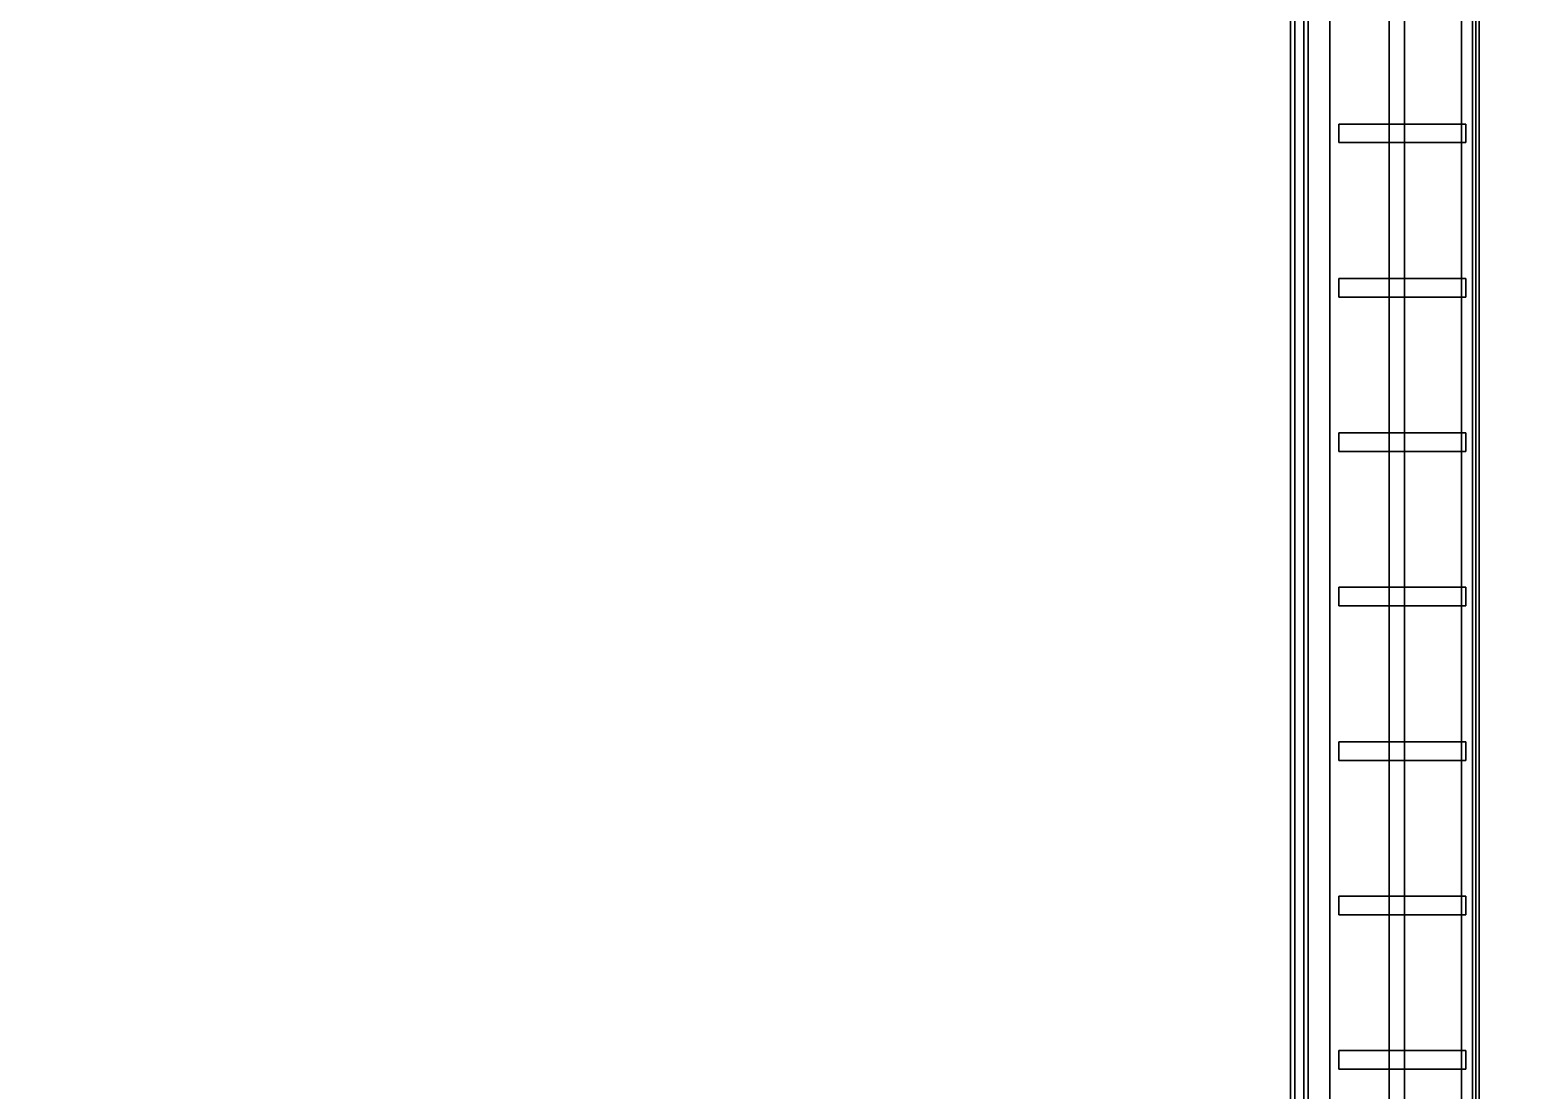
# Model space of a CAD drawing. Header units: metres. Extents: x -0.1 to 82.2, y -4 to 82.7.
# Drawn here: x 57.45 to 64.23, y 30.55 to 35.4 of the extents above; entities that cross this region are included whole.
import ezdxf

# ---------------------------------------------------------------- set-up
doc = ezdxf.new("R2010")
doc.units = ezdxf.units.M
for name, color, linetype in [('A-FLOR', 8, 'Continuous'), ('A-FLOR-TERR', 42, 'Continuous'), ('A-GLAZ-PODM', 4, 'Continuous'), ('A-SITE', 8, 'Continuous'), ('A-WALL-FINS', 8, 'Continuous'), ('A-WALL-PODM', 40, 'Continuous')]:
    doc.layers.add(name, color=color, linetype=linetype)

msp = doc.modelspace()

# ---------------------------------------------------------------- linework, layer by layer
at = {"layer": 'A-FLOR'}
for points in [[(18.8, 26.8, 4.72), (18.8, 70.7, 4.72), (63.2, 70.7, 4.72), (63.2, 26.8, 4.72)], [(18.8, 26.8, 5), (63.2, 26.8, 5), (63.2, 70.7, 5), (18.8, 70.7, 5)], [(18.8, 26.8, 8.92), (18.8, 70.7, 8.92), (63.2, 70.7, 8.92), (63.2, 26.8, 8.92)], [(18.8, 26.8, 9.2), (63.2, 26.8, 9.2), (63.2, 70.7, 9.2), (18.8, 70.7, 9.2)], [(18.8, 26.8, 13.12), (18.8, 70.7, 13.12), (63.2, 70.7, 13.12), (63.2, 26.8, 13.12)], [(18.8, 26.8, 13.4), (63.2, 26.8, 13.4), (63.2, 70.7, 13.4), (18.8, 70.7, 13.4)], [(63.2, 26.8, 4.72), (63.2, 70.7, 4.72), (63.2, 70.7, 5), (63.2, 26.8, 5)], [(63.2, 26.8, 8.92), (63.2, 70.7, 8.92), (63.2, 70.7, 9.2), (63.2, 26.8, 9.2)], [(63.2, 26.8, 13.12), (63.2, 70.7, 13.12), (63.2, 70.7, 13.4), (63.2, 26.8, 13.4)]]:
    msp.add_3dface(points, dxfattribs=at)
at = {"layer": 'A-FLOR-TERR'}
for points in [[(18.35, 26.35, 17.601), (18.35, 35.46, 17.601), (63.65, 35.46, 17.601), (63.65, 26.35, 17.601)], [(18.35, 26.35, 17.655), (63.65, 26.35, 17.655), (63.65, 35.46, 17.655), (18.35, 35.46, 17.655)], [(63.65, 26.35, 17.601), (63.65, 35.46, 17.601), (63.65, 35.46, 17.655), (63.65, 26.35, 17.655)]]:
    msp.add_3dface(points, dxfattribs=at)
at = {"layer": 'A-GLAZ-PODM'}
for points in [[(63.26, 27.7, 0.22), (63.26, 27.7, 17.2), (63.26, 69.8, 17.2), (63.26, 69.8, 0.22)], [(63.26, 27.7, 0.22), (63.26, 69.8, 0.22), (63.28, 69.8, 0.22), (63.28, 27.7, 0.22)], [(63.26, 27.7, 17.2), (63.28, 27.7, 17.2), (63.28, 69.8, 17.2), (63.26, 69.8, 17.2)], [(63.28, 27.7, 0.22), (63.28, 69.8, 0.22), (63.28, 69.8, 17.2), (63.28, 27.7, 17.2)]]:
    msp.add_3dface(points, dxfattribs=at)
at = {"layer": 'A-SITE'}
for points in [[(-0.15, -0.15, -0.18), (-0.15, 82.65, -0.18), (82.15, 82.65, -0.18), (82.15, -0.15, -0.18)], [(-0.15, -0.15, -0.02), (82.15, -0.15, -0.02), (82.15, 82.65, -0.02), (-0.15, 82.65, -0.02)], [(0, 0, -0.6), (0, 82.5, -0.6), (82, 82.5, -0.6), (82, 0, -0.6)], [(0, 0), (82, 0), (82, 82.5), (0, 82.5)]]:
    msp.add_3dface(points, dxfattribs=at)
at = {"layer": 'A-WALL-FINS'}
for points in [[(63.98, 27.7, 4.965), (63.98, 27.7, 5.035), (63.98, 69.8, 5.035), (63.98, 69.8, 4.965)], [(63.98, 27.7, 4.965), (63.98, 69.8, 4.965), (64.045, 69.8, 4.965), (64.045, 27.7, 4.965)], [(63.98, 27.7, 5.035), (64.045, 27.7, 5.035), (64.045, 69.8, 5.035), (63.98, 69.8, 5.035)], [(63.98, 27.7, 9.165), (63.98, 27.7, 9.235), (63.98, 69.8, 9.235), (63.98, 69.8, 9.165)], [(63.98, 27.7, 9.165), (63.98, 69.8, 9.165), (64.045, 69.8, 9.165), (64.045, 27.7, 9.165)], [(63.98, 27.7, 9.235), (64.045, 27.7, 9.235), (64.045, 69.8, 9.235), (63.98, 69.8, 9.235)], [(63.98, 27.7, 13.365), (63.98, 27.7, 13.435), (63.98, 69.8, 13.435), (63.98, 69.8, 13.365)], [(63.98, 27.7, 13.365), (63.98, 69.8, 13.365), (64.045, 69.8, 13.365), (64.045, 27.7, 13.365)], [(63.98, 27.7, 13.435), (64.045, 27.7, 13.435), (64.045, 69.8, 13.435), (63.98, 69.8, 13.435)], [(64.045, 27.7, 4.965), (64.045, 69.8, 4.965), (64.045, 69.8, 5.035), (64.045, 27.7, 5.035)], [(64.045, 27.7, 9.165), (64.045, 69.8, 9.165), (64.045, 69.8, 9.235), (64.045, 27.7, 9.235)], [(64.045, 27.7, 13.365), (64.045, 69.8, 13.365), (64.045, 69.8, 13.435), (64.045, 27.7, 13.435)], [(63.42, 34.88, 0.28), (63.42, 34.88, 5.18), (63.42, 34.965, 5.18), (63.42, 34.965, 0.28)], [(63.42, 34.965, 0.28), (63.42, 34.965, 5.18), (64, 34.965, 5.18), (64, 34.965, 0.28)], [(63.42, 34.88, 0.28), (63.42, 34.965, 0.28), (64, 34.965, 0.28), (64, 34.88, 0.28)], [(63.42, 34.88, 5.18), (64, 34.88, 5.18), (64, 34.965, 5.18), (63.42, 34.965, 5.18)], [(63.42, 34.88, 5.28), (63.42, 34.88, 9.38), (63.42, 34.965, 9.38), (63.42, 34.965, 5.28)], [(63.42, 34.965, 5.28), (63.42, 34.965, 9.38), (64, 34.965, 9.38), (64, 34.965, 5.28)], [(63.42, 34.88, 5.28), (63.42, 34.965, 5.28), (64, 34.965, 5.28), (64, 34.88, 5.28)], [(63.42, 34.88, 9.38), (64, 34.88, 9.38), (64, 34.965, 9.38), (63.42, 34.965, 9.38)], [(63.42, 34.88, 9.48), (63.42, 34.88, 13.58), (63.42, 34.965, 13.58), (63.42, 34.965, 9.48)], [(63.42, 34.965, 9.48), (63.42, 34.965, 13.58), (64, 34.965, 13.58), (64, 34.965, 9.48)], [(63.42, 34.88, 9.48), (63.42, 34.965, 9.48), (64, 34.965, 9.48), (64, 34.88, 9.48)], [(63.42, 34.88, 13.58), (64, 34.88, 13.58), (64, 34.965, 13.58), (63.42, 34.965, 13.58)], [(63.42, 34.88, 13.68), (63.42, 34.88, 17.43), (63.42, 34.965, 17.43), (63.42, 34.965, 13.68)], [(63.42, 34.965, 13.68), (63.42, 34.965, 17.43), (64, 34.965, 17.43), (64, 34.965, 13.68)], [(63.42, 34.88, 13.68), (63.42, 34.965, 13.68), (64, 34.965, 13.68), (64, 34.88, 13.68)], [(63.42, 34.88, 17.43), (64, 34.88, 17.43), (64, 34.965, 17.43), (63.42, 34.965, 17.43)], [(64, 34.88, 0.28), (64, 34.965, 0.28), (64, 34.965, 5.18), (64, 34.88, 5.18)], [(64, 34.88, 5.28), (64, 34.965, 5.28), (64, 34.965, 9.38), (64, 34.88, 9.38)], [(64, 34.88, 9.48), (64, 34.965, 9.48), (64, 34.965, 13.58), (64, 34.88, 13.58)], [(64, 34.88, 13.68), (64, 34.965, 13.68), (64, 34.965, 17.43), (64, 34.88, 17.43)], [(63.42, 34.88, 0.28), (64, 34.88, 0.28), (64, 34.88, 5.18), (63.42, 34.88, 5.18)], [(63.42, 34.88, 5.28), (64, 34.88, 5.28), (64, 34.88, 9.38), (63.42, 34.88, 9.38)], [(63.42, 34.88, 9.48), (64, 34.88, 9.48), (64, 34.88, 13.58), (63.42, 34.88, 13.58)], [(63.42, 34.88, 13.68), (64, 34.88, 13.68), (64, 34.88, 17.43), (63.42, 34.88, 17.43)], [(63.42, 34.175, 0.28), (63.42, 34.175, 5.18), (63.42, 34.26, 5.18), (63.42, 34.26, 0.28)], [(63.42, 34.26, 0.28), (63.42, 34.26, 5.18), (64, 34.26, 5.18), (64, 34.26, 0.28)], [(63.42, 34.175, 0.28), (63.42, 34.26, 0.28), (64, 34.26, 0.28), (64, 34.175, 0.28)], [(63.42, 34.175, 5.18), (64, 34.175, 5.18), (64, 34.26, 5.18), (63.42, 34.26, 5.18)], [(63.42, 34.175, 5.28), (63.42, 34.175, 9.38), (63.42, 34.26, 9.38), (63.42, 34.26, 5.28)], [(63.42, 34.26, 5.28), (63.42, 34.26, 9.38), (64, 34.26, 9.38), (64, 34.26, 5.28)], [(63.42, 34.175, 5.28), (63.42, 34.26, 5.28), (64, 34.26, 5.28), (64, 34.175, 5.28)], [(63.42, 34.175, 9.38), (64, 34.175, 9.38), (64, 34.26, 9.38), (63.42, 34.26, 9.38)], [(63.42, 34.175, 9.48), (63.42, 34.175, 13.58), (63.42, 34.26, 13.58), (63.42, 34.26, 9.48)], [(63.42, 34.26, 9.48), (63.42, 34.26, 13.58), (64, 34.26, 13.58), (64, 34.26, 9.48)], [(63.42, 34.175, 9.48), (63.42, 34.26, 9.48), (64, 34.26, 9.48), (64, 34.175, 9.48)], [(63.42, 34.175, 13.58), (64, 34.175, 13.58), (64, 34.26, 13.58), (63.42, 34.26, 13.58)], [(63.42, 34.175, 13.68), (63.42, 34.175, 17.43), (63.42, 34.26, 17.43), (63.42, 34.26, 13.68)], [(63.42, 34.26, 13.68), (63.42, 34.26, 17.43), (64, 34.26, 17.43), (64, 34.26, 13.68)], [(63.42, 34.175, 13.68), (63.42, 34.26, 13.68), (64, 34.26, 13.68), (64, 34.175, 13.68)], [(63.42, 34.175, 17.43), (64, 34.175, 17.43), (64, 34.26, 17.43), (63.42, 34.26, 17.43)], [(64, 34.175, 0.28), (64, 34.26, 0.28), (64, 34.26, 5.18), (64, 34.175, 5.18)], [(64, 34.175, 5.28), (64, 34.26, 5.28), (64, 34.26, 9.38), (64, 34.175, 9.38)], [(64, 34.175, 9.48), (64, 34.26, 9.48), (64, 34.26, 13.58), (64, 34.175, 13.58)], [(64, 34.175, 13.68), (64, 34.26, 13.68), (64, 34.26, 17.43), (64, 34.175, 17.43)], [(63.42, 34.175, 0.28), (64, 34.175, 0.28), (64, 34.175, 5.18), (63.42, 34.175, 5.18)], [(63.42, 34.175, 5.28), (64, 34.175, 5.28), (64, 34.175, 9.38), (63.42, 34.175, 9.38)], [(63.42, 34.175, 9.48), (64, 34.175, 9.48), (64, 34.175, 13.58), (63.42, 34.175, 13.58)], [(63.42, 34.175, 13.68), (64, 34.175, 13.68), (64, 34.175, 17.43), (63.42, 34.175, 17.43)], [(63.42, 33.47, 0.28), (63.42, 33.47, 5.18), (63.42, 33.555, 5.18), (63.42, 33.555, 0.28)], [(63.42, 33.555, 0.28), (63.42, 33.555, 5.18), (64, 33.555, 5.18), (64, 33.555, 0.28)], [(63.42, 33.47, 0.28), (63.42, 33.555, 0.28), (64, 33.555, 0.28), (64, 33.47, 0.28)], [(63.42, 33.47, 5.18), (64, 33.47, 5.18), (64, 33.555, 5.18), (63.42, 33.555, 5.18)], [(63.42, 33.47, 5.28), (63.42, 33.47, 9.38), (63.42, 33.555, 9.38), (63.42, 33.555, 5.28)], [(63.42, 33.555, 5.28), (63.42, 33.555, 9.38), (64, 33.555, 9.38), (64, 33.555, 5.28)], [(63.42, 33.47, 5.28), (63.42, 33.555, 5.28), (64, 33.555, 5.28), (64, 33.47, 5.28)], [(63.42, 33.47, 9.38), (64, 33.47, 9.38), (64, 33.555, 9.38), (63.42, 33.555, 9.38)], [(63.42, 33.47, 9.48), (63.42, 33.47, 13.58), (63.42, 33.555, 13.58), (63.42, 33.555, 9.48)], [(63.42, 33.555, 9.48), (63.42, 33.555, 13.58), (64, 33.555, 13.58), (64, 33.555, 9.48)], [(63.42, 33.47, 9.48), (63.42, 33.555, 9.48), (64, 33.555, 9.48), (64, 33.47, 9.48)], [(63.42, 33.47, 13.58), (64, 33.47, 13.58), (64, 33.555, 13.58), (63.42, 33.555, 13.58)], [(63.42, 33.47, 13.68), (63.42, 33.47, 17.43), (63.42, 33.555, 17.43), (63.42, 33.555, 13.68)], [(63.42, 33.555, 13.68), (63.42, 33.555, 17.43), (64, 33.555, 17.43), (64, 33.555, 13.68)], [(63.42, 33.47, 13.68), (63.42, 33.555, 13.68), (64, 33.555, 13.68), (64, 33.47, 13.68)], [(63.42, 33.47, 17.43), (64, 33.47, 17.43), (64, 33.555, 17.43), (63.42, 33.555, 17.43)], [(64, 33.47, 0.28), (64, 33.555, 0.28), (64, 33.555, 5.18), (64, 33.47, 5.18)], [(64, 33.47, 5.28), (64, 33.555, 5.28), (64, 33.555, 9.38), (64, 33.47, 9.38)], [(64, 33.47, 9.48), (64, 33.555, 9.48), (64, 33.555, 13.58), (64, 33.47, 13.58)], [(64, 33.47, 13.68), (64, 33.555, 13.68), (64, 33.555, 17.43), (64, 33.47, 17.43)], [(63.42, 33.47, 0.28), (64, 33.47, 0.28), (64, 33.47, 5.18), (63.42, 33.47, 5.18)], [(63.42, 33.47, 5.28), (64, 33.47, 5.28), (64, 33.47, 9.38), (63.42, 33.47, 9.38)], [(63.42, 33.47, 9.48), (64, 33.47, 9.48), (64, 33.47, 13.58), (63.42, 33.47, 13.58)], [(63.42, 33.47, 13.68), (64, 33.47, 13.68), (64, 33.47, 17.43), (63.42, 33.47, 17.43)], [(63.42, 32.765, 0.28), (63.42, 32.765, 5.18), (63.42, 32.85, 5.18), (63.42, 32.85, 0.28)], [(63.42, 32.85, 0.28), (63.42, 32.85, 5.18), (64, 32.85, 5.18), (64, 32.85, 0.28)], [(63.42, 32.765, 0.28), (63.42, 32.85, 0.28), (64, 32.85, 0.28), (64, 32.765, 0.28)], [(63.42, 32.765, 5.18), (64, 32.765, 5.18), (64, 32.85, 5.18), (63.42, 32.85, 5.18)], [(63.42, 32.765, 5.28), (63.42, 32.765, 9.38), (63.42, 32.85, 9.38), (63.42, 32.85, 5.28)], [(63.42, 32.85, 5.28), (63.42, 32.85, 9.38), (64, 32.85, 9.38), (64, 32.85, 5.28)], [(63.42, 32.765, 5.28), (63.42, 32.85, 5.28), (64, 32.85, 5.28), (64, 32.765, 5.28)], [(63.42, 32.765, 9.38), (64, 32.765, 9.38), (64, 32.85, 9.38), (63.42, 32.85, 9.38)], [(63.42, 32.765, 9.48), (63.42, 32.765, 13.58), (63.42, 32.85, 13.58), (63.42, 32.85, 9.48)], [(63.42, 32.85, 9.48), (63.42, 32.85, 13.58), (64, 32.85, 13.58), (64, 32.85, 9.48)], [(63.42, 32.765, 9.48), (63.42, 32.85, 9.48), (64, 32.85, 9.48), (64, 32.765, 9.48)], [(63.42, 32.765, 13.58), (64, 32.765, 13.58), (64, 32.85, 13.58), (63.42, 32.85, 13.58)], [(63.42, 32.765, 13.68), (63.42, 32.765, 17.43), (63.42, 32.85, 17.43), (63.42, 32.85, 13.68)], [(63.42, 32.85, 13.68), (63.42, 32.85, 17.43), (64, 32.85, 17.43), (64, 32.85, 13.68)], [(63.42, 32.765, 13.68), (63.42, 32.85, 13.68), (64, 32.85, 13.68), (64, 32.765, 13.68)], [(63.42, 32.765, 17.43), (64, 32.765, 17.43), (64, 32.85, 17.43), (63.42, 32.85, 17.43)], [(64, 32.765, 0.28), (64, 32.85, 0.28), (64, 32.85, 5.18), (64, 32.765, 5.18)], [(64, 32.765, 5.28), (64, 32.85, 5.28), (64, 32.85, 9.38), (64, 32.765, 9.38)], [(64, 32.765, 9.48), (64, 32.85, 9.48), (64, 32.85, 13.58), (64, 32.765, 13.58)], [(64, 32.765, 13.68), (64, 32.85, 13.68), (64, 32.85, 17.43), (64, 32.765, 17.43)], [(63.42, 32.765, 0.28), (64, 32.765, 0.28), (64, 32.765, 5.18), (63.42, 32.765, 5.18)], [(63.42, 32.765, 5.28), (64, 32.765, 5.28), (64, 32.765, 9.38), (63.42, 32.765, 9.38)], [(63.42, 32.765, 9.48), (64, 32.765, 9.48), (64, 32.765, 13.58), (63.42, 32.765, 13.58)], [(63.42, 32.765, 13.68), (64, 32.765, 13.68), (64, 32.765, 17.43), (63.42, 32.765, 17.43)], [(63.42, 32.06, 0.28), (63.42, 32.06, 5.18), (63.42, 32.145, 5.18), (63.42, 32.145, 0.28)], [(63.42, 32.145, 0.28), (63.42, 32.145, 5.18), (64, 32.145, 5.18), (64, 32.145, 0.28)], [(63.42, 32.06, 0.28), (63.42, 32.145, 0.28), (64, 32.145, 0.28), (64, 32.06, 0.28)], [(63.42, 32.06, 5.18), (64, 32.06, 5.18), (64, 32.145, 5.18), (63.42, 32.145, 5.18)], [(63.42, 32.06, 5.28), (63.42, 32.06, 9.38), (63.42, 32.145, 9.38), (63.42, 32.145, 5.28)], [(63.42, 32.145, 5.28), (63.42, 32.145, 9.38), (64, 32.145, 9.38), (64, 32.145, 5.28)], [(63.42, 32.06, 5.28), (63.42, 32.145, 5.28), (64, 32.145, 5.28), (64, 32.06, 5.28)], [(63.42, 32.06, 9.38), (64, 32.06, 9.38), (64, 32.145, 9.38), (63.42, 32.145, 9.38)], [(63.42, 32.06, 9.48), (63.42, 32.06, 13.58), (63.42, 32.145, 13.58), (63.42, 32.145, 9.48)], [(63.42, 32.145, 9.48), (63.42, 32.145, 13.58), (64, 32.145, 13.58), (64, 32.145, 9.48)], [(63.42, 32.06, 9.48), (63.42, 32.145, 9.48), (64, 32.145, 9.48), (64, 32.06, 9.48)], [(63.42, 32.06, 13.58), (64, 32.06, 13.58), (64, 32.145, 13.58), (63.42, 32.145, 13.58)], [(63.42, 32.06, 13.68), (63.42, 32.06, 17.43), (63.42, 32.145, 17.43), (63.42, 32.145, 13.68)], [(63.42, 32.145, 13.68), (63.42, 32.145, 17.43), (64, 32.145, 17.43), (64, 32.145, 13.68)], [(63.42, 32.06, 13.68), (63.42, 32.145, 13.68), (64, 32.145, 13.68), (64, 32.06, 13.68)], [(63.42, 32.06, 17.43), (64, 32.06, 17.43), (64, 32.145, 17.43), (63.42, 32.145, 17.43)], [(64, 32.06, 0.28), (64, 32.145, 0.28), (64, 32.145, 5.18), (64, 32.06, 5.18)], [(64, 32.06, 5.28), (64, 32.145, 5.28), (64, 32.145, 9.38), (64, 32.06, 9.38)], [(64, 32.06, 9.48), (64, 32.145, 9.48), (64, 32.145, 13.58), (64, 32.06, 13.58)], [(64, 32.06, 13.68), (64, 32.145, 13.68), (64, 32.145, 17.43), (64, 32.06, 17.43)], [(63.42, 32.06, 0.28), (64, 32.06, 0.28), (64, 32.06, 5.18), (63.42, 32.06, 5.18)], [(63.42, 32.06, 5.28), (64, 32.06, 5.28), (64, 32.06, 9.38), (63.42, 32.06, 9.38)], [(63.42, 32.06, 9.48), (64, 32.06, 9.48), (64, 32.06, 13.58), (63.42, 32.06, 13.58)], [(63.42, 32.06, 13.68), (64, 32.06, 13.68), (64, 32.06, 17.43), (63.42, 32.06, 17.43)], [(63.42, 31.355, 0.28), (63.42, 31.355, 5.18), (63.42, 31.44, 5.18), (63.42, 31.44, 0.28)], [(63.42, 31.44, 0.28), (63.42, 31.44, 5.18), (64, 31.44, 5.18), (64, 31.44, 0.28)], [(63.42, 31.355, 0.28), (63.42, 31.44, 0.28), (64, 31.44, 0.28), (64, 31.355, 0.28)], [(63.42, 31.355, 5.18), (64, 31.355, 5.18), (64, 31.44, 5.18), (63.42, 31.44, 5.18)], [(63.42, 31.355, 5.28), (63.42, 31.355, 9.38), (63.42, 31.44, 9.38), (63.42, 31.44, 5.28)], [(63.42, 31.44, 5.28), (63.42, 31.44, 9.38), (64, 31.44, 9.38), (64, 31.44, 5.28)], [(63.42, 31.355, 5.28), (63.42, 31.44, 5.28), (64, 31.44, 5.28), (64, 31.355, 5.28)], [(63.42, 31.355, 9.38), (64, 31.355, 9.38), (64, 31.44, 9.38), (63.42, 31.44, 9.38)], [(63.42, 31.355, 9.48), (63.42, 31.355, 13.58), (63.42, 31.44, 13.58), (63.42, 31.44, 9.48)], [(63.42, 31.44, 9.48), (63.42, 31.44, 13.58), (64, 31.44, 13.58), (64, 31.44, 9.48)], [(63.42, 31.355, 9.48), (63.42, 31.44, 9.48), (64, 31.44, 9.48), (64, 31.355, 9.48)], [(63.42, 31.355, 13.58), (64, 31.355, 13.58), (64, 31.44, 13.58), (63.42, 31.44, 13.58)], [(63.42, 31.355, 13.68), (63.42, 31.355, 17.43), (63.42, 31.44, 17.43), (63.42, 31.44, 13.68)], [(63.42, 31.44, 13.68), (63.42, 31.44, 17.43), (64, 31.44, 17.43), (64, 31.44, 13.68)], [(63.42, 31.355, 13.68), (63.42, 31.44, 13.68), (64, 31.44, 13.68), (64, 31.355, 13.68)], [(63.42, 31.355, 17.43), (64, 31.355, 17.43), (64, 31.44, 17.43), (63.42, 31.44, 17.43)], [(64, 31.355, 0.28), (64, 31.44, 0.28), (64, 31.44, 5.18), (64, 31.355, 5.18)], [(64, 31.355, 5.28), (64, 31.44, 5.28), (64, 31.44, 9.38), (64, 31.355, 9.38)], [(64, 31.355, 9.48), (64, 31.44, 9.48), (64, 31.44, 13.58), (64, 31.355, 13.58)], [(64, 31.355, 13.68), (64, 31.44, 13.68), (64, 31.44, 17.43), (64, 31.355, 17.43)], [(63.42, 31.355, 0.28), (64, 31.355, 0.28), (64, 31.355, 5.18), (63.42, 31.355, 5.18)], [(63.42, 31.355, 5.28), (64, 31.355, 5.28), (64, 31.355, 9.38), (63.42, 31.355, 9.38)], [(63.42, 31.355, 9.48), (64, 31.355, 9.48), (64, 31.355, 13.58), (63.42, 31.355, 13.58)], [(63.42, 31.355, 13.68), (64, 31.355, 13.68), (64, 31.355, 17.43), (63.42, 31.355, 17.43)], [(63.42, 30.65, 0.28), (63.42, 30.65, 5.18), (63.42, 30.735, 5.18), (63.42, 30.735, 0.28)], [(63.42, 30.735, 0.28), (63.42, 30.735, 5.18), (64, 30.735, 5.18), (64, 30.735, 0.28)], [(63.42, 30.65, 0.28), (63.42, 30.735, 0.28), (64, 30.735, 0.28), (64, 30.65, 0.28)], [(63.42, 30.65, 5.18), (64, 30.65, 5.18), (64, 30.735, 5.18), (63.42, 30.735, 5.18)], [(63.42, 30.65, 5.28), (63.42, 30.65, 9.38), (63.42, 30.735, 9.38), (63.42, 30.735, 5.28)], [(63.42, 30.735, 5.28), (63.42, 30.735, 9.38), (64, 30.735, 9.38), (64, 30.735, 5.28)], [(63.42, 30.65, 5.28), (63.42, 30.735, 5.28), (64, 30.735, 5.28), (64, 30.65, 5.28)], [(63.42, 30.65, 9.38), (64, 30.65, 9.38), (64, 30.735, 9.38), (63.42, 30.735, 9.38)], [(63.42, 30.65, 9.48), (63.42, 30.65, 13.58), (63.42, 30.735, 13.58), (63.42, 30.735, 9.48)], [(63.42, 30.735, 9.48), (63.42, 30.735, 13.58), (64, 30.735, 13.58), (64, 30.735, 9.48)], [(63.42, 30.65, 9.48), (63.42, 30.735, 9.48), (64, 30.735, 9.48), (64, 30.65, 9.48)], [(63.42, 30.65, 13.58), (64, 30.65, 13.58), (64, 30.735, 13.58), (63.42, 30.735, 13.58)], [(63.42, 30.65, 13.68), (63.42, 30.65, 17.43), (63.42, 30.735, 17.43), (63.42, 30.735, 13.68)], [(63.42, 30.735, 13.68), (63.42, 30.735, 17.43), (64, 30.735, 17.43), (64, 30.735, 13.68)], [(63.42, 30.65, 13.68), (63.42, 30.735, 13.68), (64, 30.735, 13.68), (64, 30.65, 13.68)], [(63.42, 30.65, 17.43), (64, 30.65, 17.43), (64, 30.735, 17.43), (63.42, 30.735, 17.43)], [(64, 30.65, 0.28), (64, 30.735, 0.28), (64, 30.735, 5.18), (64, 30.65, 5.18)], [(64, 30.65, 5.28), (64, 30.735, 5.28), (64, 30.735, 9.38), (64, 30.65, 9.38)], [(64, 30.65, 9.48), (64, 30.735, 9.48), (64, 30.735, 13.58), (64, 30.65, 13.58)], [(64, 30.65, 13.68), (64, 30.735, 13.68), (64, 30.735, 17.43), (64, 30.65, 17.43)], [(63.42, 30.65, 0.28), (64, 30.65, 0.28), (64, 30.65, 5.18), (63.42, 30.65, 5.18)], [(63.42, 30.65, 5.28), (64, 30.65, 5.28), (64, 30.65, 9.38), (63.42, 30.65, 9.38)], [(63.42, 30.65, 9.48), (64, 30.65, 9.48), (64, 30.65, 13.58), (63.42, 30.65, 13.58)], [(63.42, 30.65, 13.68), (64, 30.65, 13.68), (64, 30.65, 17.43), (63.42, 30.65, 17.43)]]:
    msp.add_3dface(points, dxfattribs=at)
at = {"layer": 'A-WALL-PODM'}
for points in [[(17.94, 25.94, 17.2), (17.94, 71.56, 17.2), (64.06, 71.56, 17.2), (64.06, 25.94, 17.2)], [(17.94, 25.94, 17.6), (64.06, 25.94, 17.6), (64.06, 71.56, 17.6), (17.94, 71.56, 17.6)], [(64.06, 25.94, 17.2), (64.06, 71.56, 17.2), (64.06, 71.56, 17.6), (64.06, 25.94, 17.6)], [(63.72, 27.55), (63.72, 69.95), (64.03, 69.95), (64.03, 27.55)], [(63.72, 27.55, 0.22), (64.03, 27.55, 0.22), (64.03, 69.95, 0.22), (63.72, 69.95, 0.22)], [(63.72, 27.55), (63.72, 27.55, 0.22), (63.72, 69.95, 0.22), (63.72, 69.95)], [(64.03, 27.55), (64.03, 69.95), (64.03, 69.95, 0.22), (64.03, 27.55, 0.22)], [(63.22, 27.7, 4.91), (63.22, 27.7, 5.09), (63.22, 69.8, 5.09), (63.22, 69.8, 4.91)], [(63.22, 27.7, 4.91), (63.22, 69.8, 4.91), (63.38, 69.8, 4.91), (63.38, 27.7, 4.91)], [(63.22, 27.7, 5.09), (63.38, 27.7, 5.09), (63.38, 69.8, 5.09), (63.22, 69.8, 5.09)], [(63.22, 27.7, 9.11), (63.22, 27.7, 9.29), (63.22, 69.8, 9.29), (63.22, 69.8, 9.11)], [(63.22, 27.7, 9.11), (63.22, 69.8, 9.11), (63.38, 69.8, 9.11), (63.38, 27.7, 9.11)], [(63.22, 27.7, 9.29), (63.38, 27.7, 9.29), (63.38, 69.8, 9.29), (63.22, 69.8, 9.29)], [(63.22, 27.7, 13.31), (63.22, 27.7, 13.49), (63.22, 69.8, 13.49), (63.22, 69.8, 13.31)], [(63.22, 27.7, 13.31), (63.22, 69.8, 13.31), (63.38, 69.8, 13.31), (63.38, 27.7, 13.31)], [(63.22, 27.7, 13.49), (63.38, 27.7, 13.49), (63.38, 69.8, 13.49), (63.22, 69.8, 13.49)], [(63.38, 27.7, 4.91), (63.38, 69.8, 4.91), (63.38, 69.8, 5.09), (63.38, 27.7, 5.09)], [(63.38, 27.7, 9.11), (63.38, 69.8, 9.11), (63.38, 69.8, 9.29), (63.38, 27.7, 9.29)], [(63.38, 27.7, 13.31), (63.38, 69.8, 13.31), (63.38, 69.8, 13.49), (63.38, 27.7, 13.49)]]:
    msp.add_3dface(points, dxfattribs=at)

doc.saveas('drawing.dxf')
